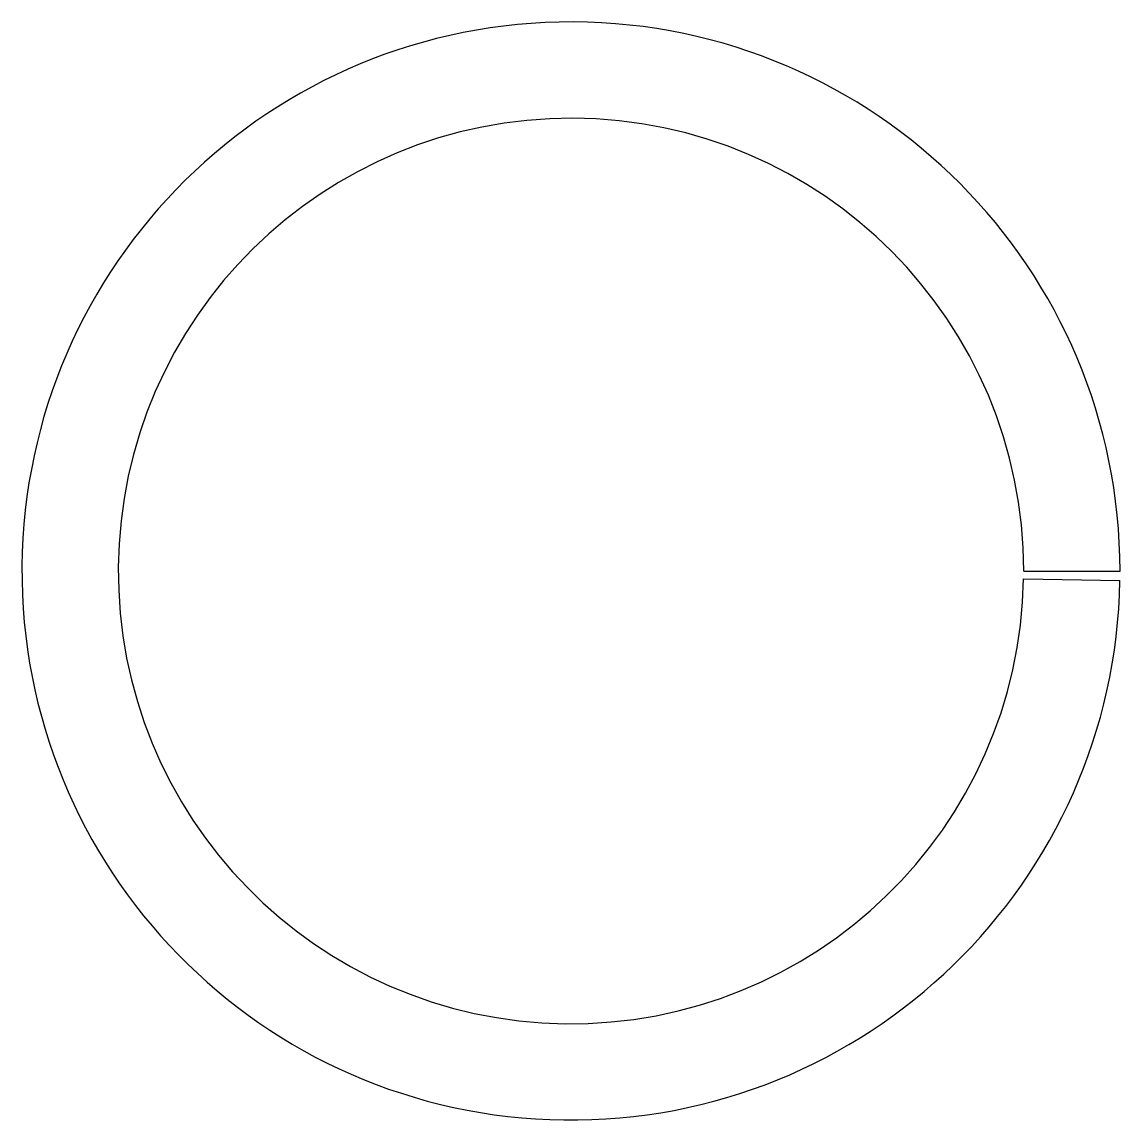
# Model space of a CAD drawing. Header units: millimetres. Extents: x -114 to 114, y -114 to 114.
import ezdxf

# ---------------------------------------------------------------- set-up
doc = ezdxf.new("R2010")
doc.units = ezdxf.units.MM

msp = doc.modelspace()

# ---------------------------------------------------------------- linework, layer by layer
at = {"color": 7, "linetype": 'Continuous', "lineweight": 25}
for p, q in [((94, 0), (114, 0)), ((93.99, -1.64), (113.98, -1.99))]:
    msp.add_line(p, q, dxfattribs=at)
for radius in [114, 94]:
    msp.add_arc((0, 0), radius, 0, 359, dxfattribs=at)

doc.saveas('drawing.dxf')
